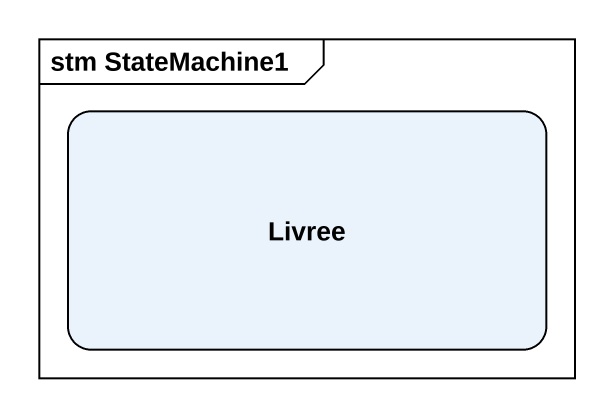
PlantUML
@startuml
mainframe stm StateMachine1
hide empty description
state Livree
@enduml
